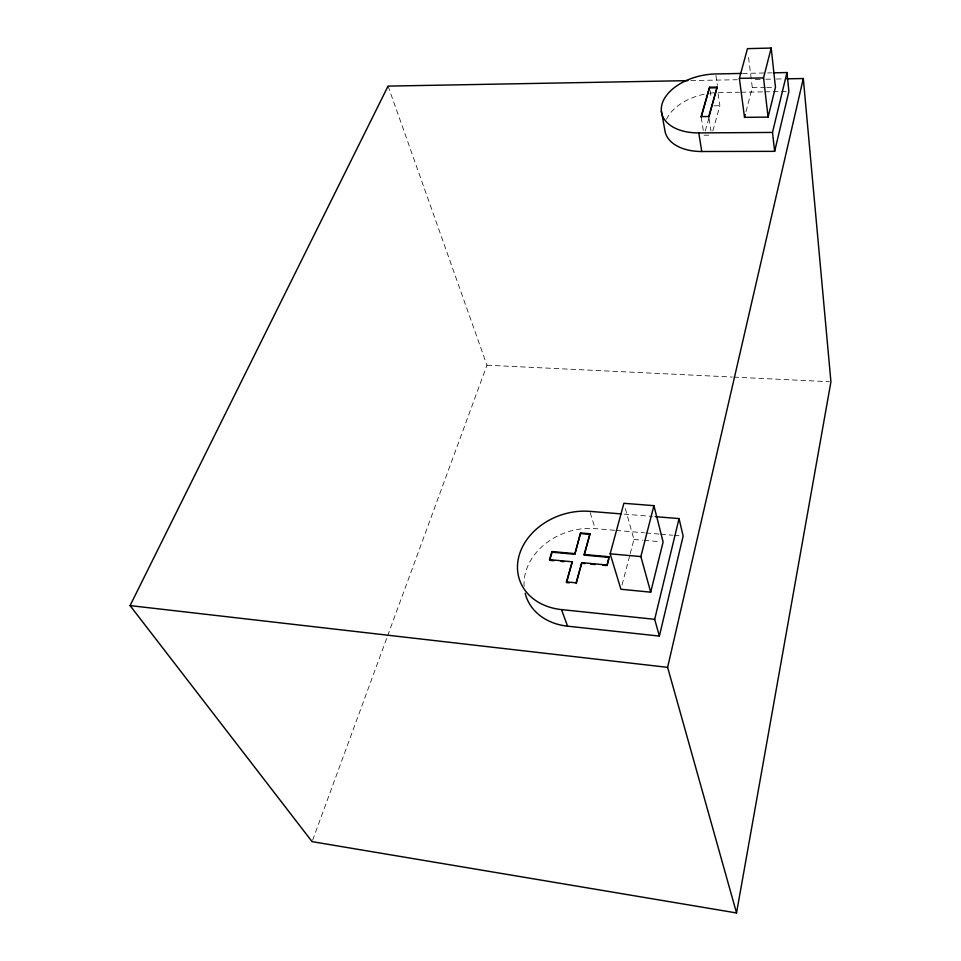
<?xml version="1.0" encoding="UTF-8"?>
<svg xmlns="http://www.w3.org/2000/svg" width="961" height="961" viewBox="0 0 961 961"><rect width="100%" height="100%" fill="white"/><g stroke="black" fill="none" stroke-linecap="round" stroke-linejoin="round"><path stroke-width="0.72" stroke-dasharray="4.8 3.6" d="M622.031 584.985L629.851 555.11M630.224 553.68L633.948 539.457L624.686 506.195M745.988 111.692L752.295 87.619L748.355 55.858M712.81 130.96L719.873 105.71L718.059 93.301M705.242 131.008L708.822 118.407M312.601 840.226L387.091 637.239M387.607 635.834L486.951 365.204L388.064 86.106M742.457 73.432L772.127 72.844M690.875 80.58L737.351 79.727M755.334 79.403L764.331 79.234M765.833 79.21L774.83 79.054M776.332 79.018L783.816 78.886M752.295 87.619L765.328 87.403M766.782 87.379L774.025 87.259M718.456 92.568L739.429 92.244M740.931 92.22L763.406 91.872M764.908 91.848L779.888 91.619M781.389 91.595L787.383 91.499M713.903 105.782L719.873 105.71M704.053 135.213L711.633 135.165M486.951 365.204L732.222 377.036M733.711 377.108L829.427 381.733M624.013 514.135L652.279 516.417M524.105 586.366A59.126 47.798 -18.6 0 1 595.147 528.634L614.535 530.28M616.025 530.412L644.375 532.814M645.864 532.935L659.294 534.076M660.784 534.196L672.712 535.217M674.202 535.337L681.661 535.974M633.948 539.457L642.705 540.214M644.158 540.334L660.195 541.728M590.198 512.693L595.147 528.634M701.206 117.326L703.392 131.08M709.086 118.635L710.996 131.032M710.119 90.67L711.368 98.923M715.945 75.39L717.411 85.409M666.538 119.356A46.5 28.554 -11.5 0 1 706.707 93.71M709.638 93.241A46.5 28.554 -11.5 0 1 717.014 92.604"/><path stroke-width="1.44" d="M687.884 80.64L388.064 86.106L130.071 605.598L312.073 841.632L736.534 912.95L830.929 381.805L803.312 78.526L786.819 78.826M736.534 912.95L667.619 667.354L803.312 78.526M525.162 593.273A59.126 47.798 -18.6 0 0 567.567 626.176L659.378 636.086L683.151 536.094L679.055 518.58L655.246 516.658M661.348 111.044L664.736 129.471A46.5 28.554 -11.5 0 0 701.782 151.514L774.65 151.345L788.885 91.475L786.975 72.555L773.617 72.82M659.378 636.086L654.681 619.316L679.055 518.58M774.65 151.345L772.488 132.438L786.975 72.555M650.705 592.18L663.114 541.98L653.912 505.654L623.881 503.3L610.151 553.812L620.914 589.249L650.705 592.18L640.867 556.575L653.912 505.654M768.079 117.122L775.467 87.235L771.19 48.05L747.466 48.651L739.381 78.37L744.511 117.35L768.079 117.122L763.539 77.913L771.19 48.05M744.511 117.35L745.243 114.515M608.878 558.785L607.004 565.645L609.046 556.743L584.12 554.473L590.018 533.739L580.588 532.923L574.822 554.269L552.143 552.203L551.914 551.554L574.594 553.608M606.799 564.984L581.789 562.665L576.047 582.834L566.413 581.885L572.239 561.777L549.476 559.662L551.914 551.554M717.146 87.067L708.762 116.533L701.086 116.605L709.602 87.199L717.146 87.067L708.87 117.254M576.264 583.483L581.789 562.665M609.046 556.743L609.25 557.404L584.324 555.134L590.018 533.739M569.392 582.81L566.642 582.534L572.239 561.777M574.822 554.269L580.588 532.923M701.206 117.326L709.602 87.199M552.143 552.203L549.704 560.311L553.968 560.707M740.967 73.456L715.741 73.949A47.065 28.506 -11.6 0 0 662.057 104.028A47.065 28.506 -11.6 0 0 698.767 132.918L772.488 132.438M739.381 78.37L763.539 77.913M709.711 87.919L717.254 87.787M621.034 513.895L589.79 511.36A60.038 48.05 -18.6 0 0 519.192 555.254A60.038 48.05 -18.6 0 0 561.5 609.598L567.567 626.176M580.804 533.595L590.222 534.4M610.151 553.812L640.867 556.575M561.08 561.38L563.927 561.644M582.006 563.326L584.949 563.59M590.823 564.143L595.243 564.551M602.595 565.236L605.538 565.512M561.5 609.598L654.681 619.316M130.071 605.598L667.619 667.354M566.413 581.885L566.642 582.534M584.12 554.473L584.324 555.134M698.767 132.918L701.782 151.514"/></g></svg>
